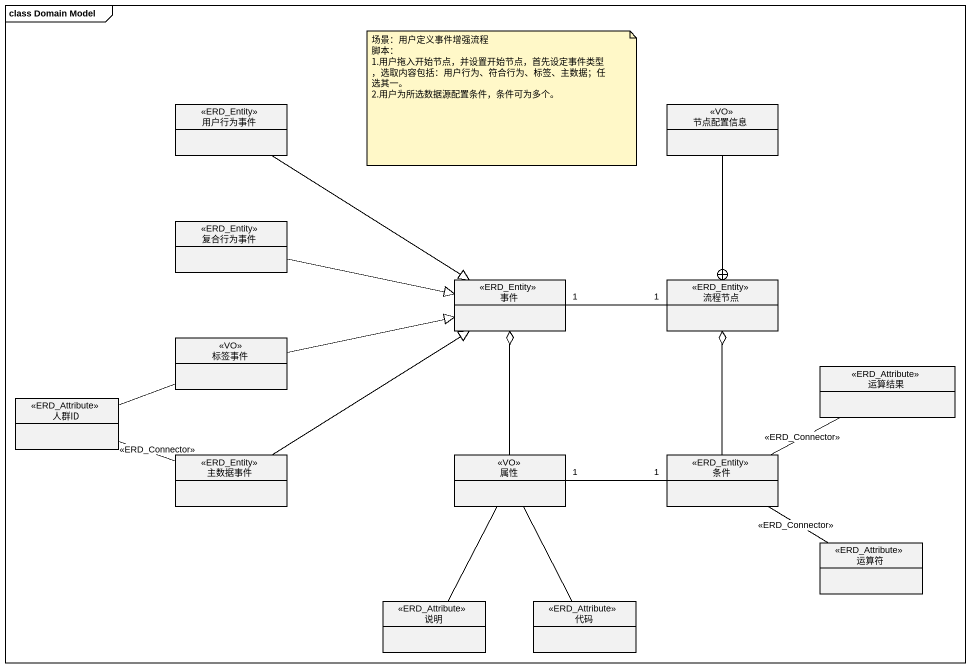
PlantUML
@startuml
mainframe class Domain Model
hide circle
hide empty members
class 用户行为事件 <<ERD_Entity>>
class 节点配置信息 <<VO>>
class 复合行为事件 <<ERD_Entity>>
class 事件 <<ERD_Entity>>
class 流程节点 <<ERD_Entity>>
class 标签事件 <<VO>>
class 运算结果 <<ERD_Attribute>>
class 人群ID <<ERD_Attribute>>
class 主数据事件 <<ERD_Entity>>
class 属性 <<VO>>
class 条件 <<ERD_Entity>>
class 运算符 <<ERD_Attribute>>
class 说明 <<ERD_Attribute>>
class 代码 <<ERD_Attribute>>
用户行为事件 --|> 事件
节点配置信息 --+ 流程节点
复合行为事件 -right-|> 事件
流程节点 "1" -left- "1" 事件
标签事件 -right-|> 事件
标签事件 -left- 人群ID
主数据事件 -up-|> 事件
主数据事件 -left- 人群ID : <<ERD_Connector>>
属性 -up-o 事件
属性 -- 说明
属性 -- 代码
条件 -up-o 流程节点
条件 -right- 运算结果 : <<ERD_Connector>>
条件 "1" -left- "1" 属性
条件 -right- 运算符 : <<ERD_Connector>>
note as N1
  场景：用户定义事件增强流程
  脚本：
  1.用户拖入开始节点，并设置开始节点，首先设定事件类型，选取内容包括：用户行为、符合行为、标签、主数据；任选其一。
  2.用户为所选数据源配置条件，条件可为多个。
end note
@enduml
